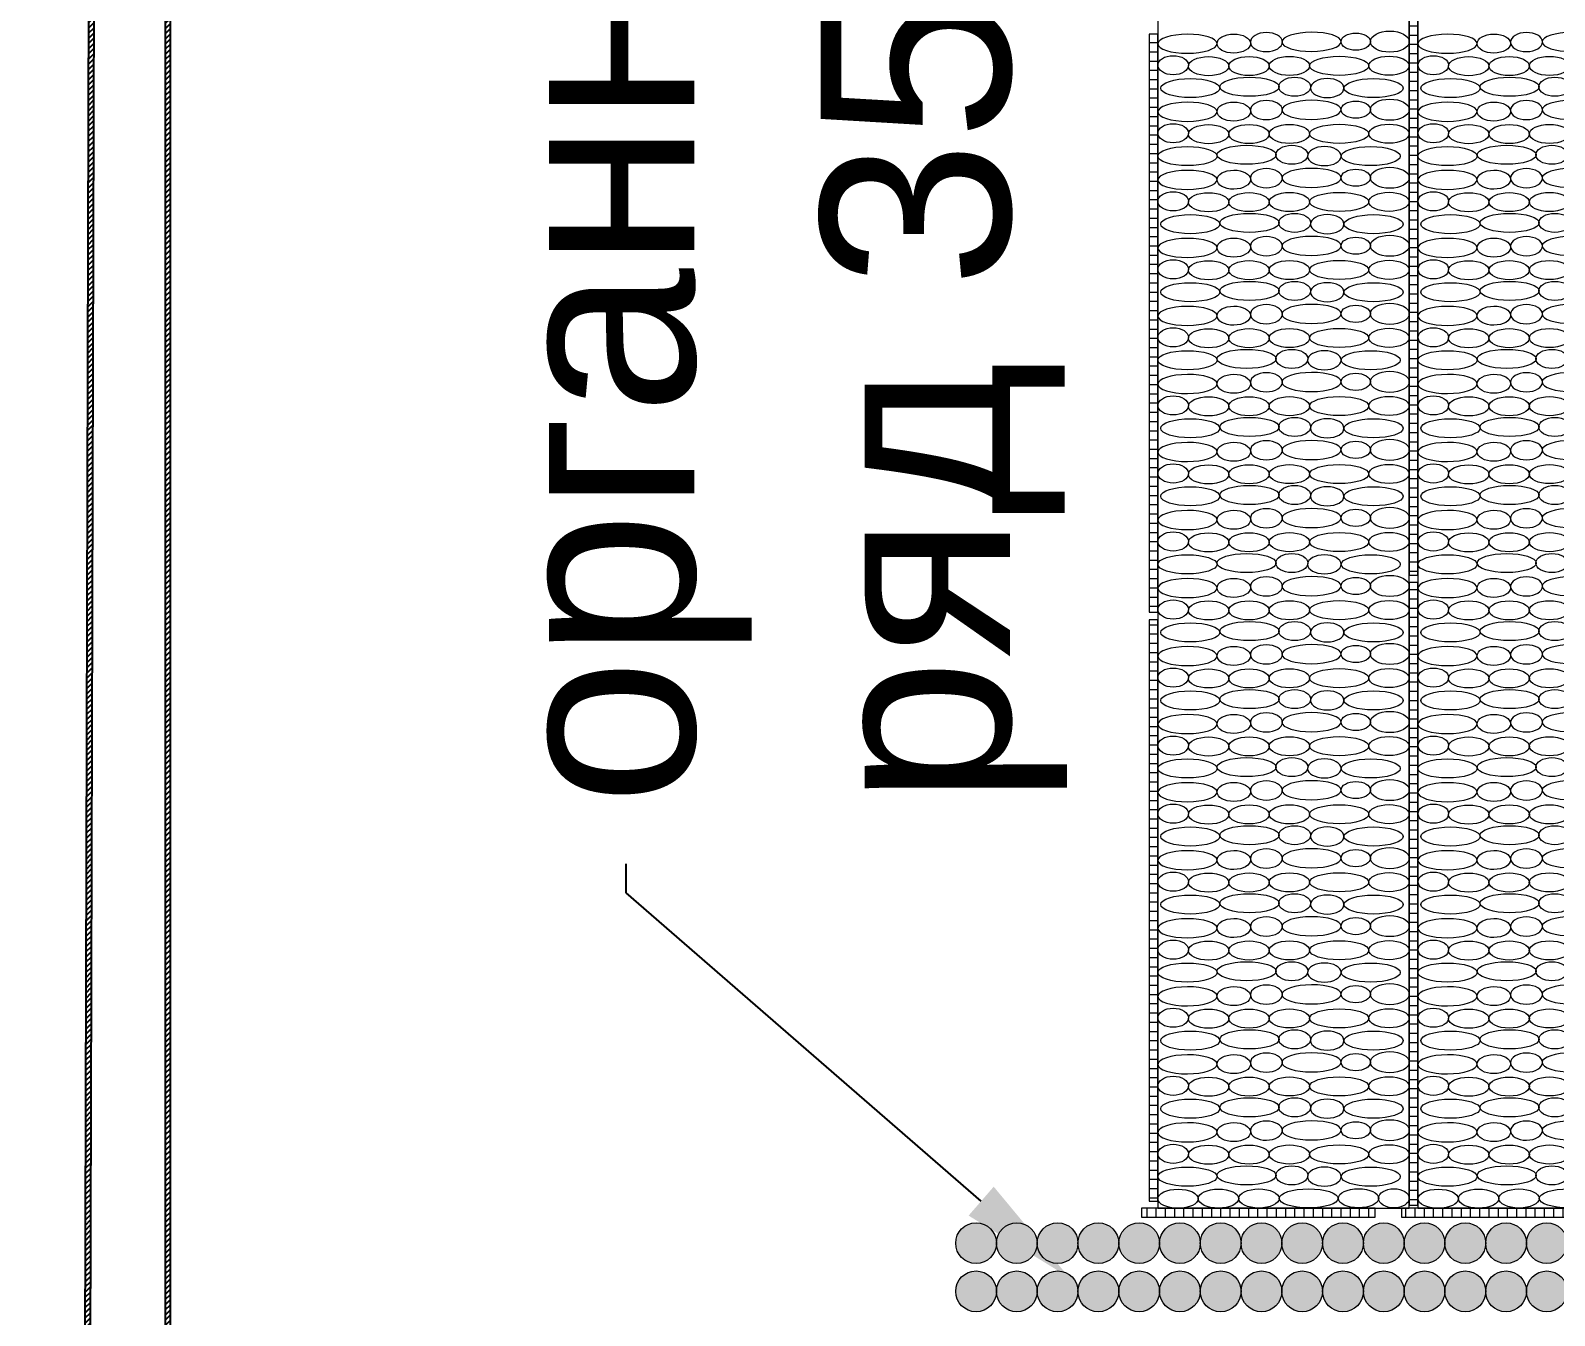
# Model space of a CAD drawing. Header units: inches. Extents: x 523 to 1492, y 69 to 539.
# Drawn here: x 606.25 to 616.72, y 267.55 to 276.38 of the extents above; entities that cross this region are included whole.
import ezdxf
from ezdxf import colors
from ezdxf.entities.mleader import LeaderData, LeaderLine
from ezdxf.math import Vec2, Vec3

# ---------------------------------------------------------------- set-up
doc = ezdxf.new("R2010")
doc.units = ezdxf.units.IN
doc.header["$MEASUREMENT"] = 0
doc.styles.get("Standard").update_dxf_attribs({"font": 'arial.ttf'})
doc.dimstyles.new('ISO-25', dxfattribs={"dimtxt": 2.5, "dimasz": 2.5, "dimexe": 1.25, "dimexo": 0, "dimtad": 1, "dimdec": 0, "dimtxsty": 'Standard', "dimcen": 2.5, "dimadec": 0, "dimazin": 0, "dimtfac": 1, "dimtdec": 0, "dimtmove": 0, "dimatfit": 3, "dimfxl": 0, "dimarcsym": 0})
pattern_1 = [(0, (0, 1.2741), (1e-16, 0.3175), [])]
pattern_2 = [(0, (-2e-05, -12), (1e-16, 0.3175), [])]
pattern_3 = [(45, (592.924987, 255.923917), (-0.0176776695, 0.0176776695), [])]

# ---------------------------------------------------------------- blocks, each defined once
blk = doc.blocks.new('бут')
at = {"color": 7, "linetype": 'ByBlock', "lineweight": 15}
blk.add_lwpolyline([(1777.275, -4788.042), (1785.907, -4788.042), (1785.907, -4740.129), (1777.275, -4742.251)], close=True, dxfattribs=at)
at = {"color": 7, "linetype": 'ByBlock', "lineweight": 15, "extrusion": (0, 0, -1)}
for centre, major_axis, ratio in [((1778.291, -4748.035), (-1.016, -0.005), 0.322367), ((1781.002, -4747.976), (-0.549, -0.003), 0.596748), ((1782.554, -4747.968), (-1.016, -0.005), 0.322367), ((1783.093, -4749.557), (-0.575, 0), 0.569135), ((1778.291, -4750.372), (-1.016, -0.005), 0.322367), ((1781.002, -4750.313), (-0.549, -0.003), 0.596748), ((1782.554, -4750.305), (-1.016, -0.005), 0.322367), ((1782.995, -4751.894), (-0.575, 0), 0.569135), ((1778.291, -4752.711), (-1.016, -0.005), 0.322367), ((1781.002, -4752.652), (-0.549, -0.003), 0.596748), ((1782.554, -4752.644), (-1.016, -0.005), 0.322367), ((1783.093, -4754.233), (-0.575, 0), 0.569135), ((1778.291, -4755.048), (-1.016, -0.005), 0.322367), ((1781.002, -4754.988), (-0.549, -0.003), 0.596748), ((1782.554, -4754.98), (-1.016, -0.005), 0.322367), ((1783.093, -4756.57), (-0.575, 0), 0.569135), ((1778.291, -4757.384), (-1.016, -0.005), 0.322367), ((1781.002, -4757.325), (-0.549, -0.003), 0.596748), ((1782.554, -4757.317), (-1.016, -0.005), 0.322367), ((1782.995, -4758.907), (-0.575, 0), 0.569135), ((1778.291, -4759.723), (-1.016, -0.005), 0.322367), ((1781.002, -4759.664), (-0.549, -0.003), 0.596748), ((1782.554, -4759.656), (-1.016, -0.005), 0.322367), ((1783.093, -4761.246), (-0.575, 0), 0.569135), ((1778.291, -4762.06), (-1.016, -0.005), 0.322367), ((1781.002, -4762.001), (-0.549, -0.003), 0.596748), ((1782.554, -4761.993), (-1.016, -0.005), 0.322367), ((1783.093, -4763.582), (-0.575, 0), 0.569135), ((1778.291, -4764.397), (-1.016, -0.005), 0.322367), ((1781.002, -4764.337), (-0.549, -0.003), 0.596748), ((1782.554, -4764.329), (-1.016, -0.005), 0.322367), ((1782.995, -4765.919), (-0.575, 0), 0.569135), ((1778.291, -4766.736), (-1.016, -0.005), 0.322367), ((1781.002, -4766.677), (-0.549, -0.003), 0.596748), ((1782.554, -4766.669), (-1.016, -0.005), 0.322367), ((1783.093, -4768.258), (-0.575, 0), 0.569135), ((1778.291, -4769.072), (-1.016, -0.005), 0.322367), ((1781.002, -4769.013), (-0.549, -0.003), 0.596748), ((1782.554, -4769.005), (-1.016, -0.005), 0.322367), ((1783.093, -4770.595), (-0.575, 0), 0.569135), ((1778.291, -4771.409), (-1.016, -0.005), 0.322367), ((1781.002, -4771.35), (-0.549, -0.003), 0.596748), ((1782.554, -4771.342), (-1.016, -0.005), 0.322367), ((1782.995, -4772.931), (-0.575, 0), 0.569135), ((1778.291, -4773.748), (-1.016, -0.005), 0.322367), ((1781.002, -4773.689), (-0.549, -0.003), 0.596748), ((1782.554, -4773.681), (-1.016, -0.005), 0.322367), ((1783.093, -4775.27), (-0.575, 0), 0.569135), ((1782.554, -4776.018), (-1.016, -0.005), 0.322367), ((1778.291, -4776.085), (-1.016, -0.005), 0.322367), ((1781.002, -4776.026), (-0.549, -0.003), 0.596748), ((1783.093, -4777.607), (-0.575, 0), 0.569135), ((1778.291, -4778.422), (-1.016, -0.005), 0.322367), ((1781.002, -4778.362), (-0.549, -0.003), 0.596748), ((1782.554, -4778.354), (-1.016, -0.005), 0.322367), ((1782.995, -4779.944), (-0.575, 0), 0.569135), ((1781.002, -4780.701), (-0.549, -0.003), 0.596748), ((1782.554, -4780.693), (-1.016, -0.005), 0.322367), ((1778.291, -4780.761), (-1.016, -0.005), 0.322367), ((1783.093, -4782.283), (-0.575, 0), 0.569135), ((1778.291, -4783.097), (-1.016, -0.005), 0.322367), ((1781.002, -4783.038), (-0.549, -0.003), 0.596748), ((1782.554, -4783.03), (-1.016, -0.005), 0.322367), ((1783.093, -4784.62), (-0.575, 0), 0.569135), ((1778.291, -4785.434), (-1.016, -0.005), 0.322367), ((1781.002, -4785.375), (-0.549, -0.003), 0.596748), ((1782.554, -4785.367), (-1.016, -0.005), 0.322367), ((1782.995, -4786.956), (-0.575, 0), 0.569135)]:
    blk.add_ellipse(centre, major_axis=major_axis, ratio=ratio, dxfattribs=at)
at = {"color": 7, "linetype": 'ByBlock', "lineweight": 15}
for centre, major_axis, ratio in [((1779.883, -4748.027), (0.575, 0.003), 0.569135), ((1784.072, -4747.962), (-0.502, 0), 0.586261), ((1785.241, -4747.962), (-0.667, 0), 0.543772), ((1777.803, -4748.772), (-0.525, 0), 0.625314), ((1780.406, -4748.799), (0.694, 0), 0.47197), ((1781.794, -4748.795), (0.694, 0), 0.47197), ((1783.504, -4748.792), (1.016, 0), 0.322367), ((1785.214, -4748.789), (0.694, 0), 0.47197), ((1779.018, -4748.803), (0.694, 0), 0.47197), ((1778.39, -4749.557), (1.016, 0), 0.322367), ((1780.422, -4749.512), (1.016, 0), 0.322367), ((1781.974, -4749.512), (0.549, 0), 0.596748), ((1784.685, -4749.557), (1.016, 0), 0.322367), ((1779.883, -4750.364), (0.575, 0.003), 0.569135), ((1784.072, -4750.299), (-0.502, 0), 0.586261), ((1785.241, -4750.299), (-0.667, 0), 0.543772), ((1777.803, -4751.108), (-0.525, 0), 0.625314), ((1779.018, -4751.14), (0.694, 0), 0.47197), ((1780.406, -4751.136), (0.694, 0), 0.47197), ((1781.794, -4751.132), (0.694, 0), 0.47197), ((1783.504, -4751.129), (1.016, 0), 0.322367), ((1785.214, -4751.125), (0.694, 0), 0.47197), ((1778.292, -4751.894), (1.016, 0), 0.322367), ((1780.324, -4751.849), (1.016, 0), 0.322367), ((1781.875, -4751.849), (0.549, 0), 0.596748), ((1784.586, -4751.894), (1.016, 0), 0.322367), ((1779.883, -4752.703), (0.575, 0.003), 0.569135), ((1784.072, -4752.638), (-0.502, 0), 0.586261), ((1785.241, -4752.638), (-0.667, 0), 0.543772), ((1777.803, -4753.448), (-0.525, 0), 0.625314), ((1779.018, -4753.479), (0.694, 0), 0.47197), ((1780.406, -4753.475), (0.694, 0), 0.47197), ((1781.794, -4753.471), (0.694, 0), 0.47197), ((1783.504, -4753.468), (1.016, 0), 0.322367), ((1785.214, -4753.464), (0.694, 0), 0.47197), ((1778.39, -4754.233), (1.016, 0), 0.322367), ((1780.422, -4754.188), (1.016, 0), 0.322367), ((1781.974, -4754.188), (0.549, 0), 0.596748), ((1784.685, -4754.233), (1.016, 0), 0.322367), ((1779.883, -4755.039), (0.575, 0.003), 0.569135), ((1784.072, -4754.974), (-0.502, 0), 0.586261), ((1785.241, -4754.974), (-0.667, 0), 0.543772), ((1777.803, -4755.784), (-0.525, 0), 0.625314), ((1779.018, -4755.815), (0.694, 0), 0.47197), ((1780.406, -4755.812), (0.694, 0), 0.47197), ((1781.794, -4755.808), (0.694, 0), 0.47197), ((1783.504, -4755.805), (1.016, 0), 0.322367), ((1785.214, -4755.801), (0.694, 0), 0.47197), ((1778.39, -4756.57), (1.016, 0), 0.322367), ((1780.422, -4756.525), (1.016, 0), 0.322367), ((1781.974, -4756.525), (0.549, 0), 0.596748), ((1784.685, -4756.57), (1.016, 0), 0.322367), ((1779.883, -4757.376), (0.575, 0.003), 0.569135), ((1784.072, -4757.311), (-0.502, 0), 0.586261), ((1785.241, -4757.311), (-0.667, 0), 0.543772), ((1777.803, -4758.121), (-0.525, 0), 0.625314), ((1779.018, -4758.152), (0.694, 0), 0.47197), ((1780.406, -4758.148), (0.694, 0), 0.47197), ((1781.794, -4758.144), (0.694, 0), 0.47197), ((1783.504, -4758.141), (1.016, 0), 0.322367), ((1785.214, -4758.138), (0.694, 0), 0.47197), ((1778.292, -4758.907), (1.016, 0), 0.322367), ((1780.324, -4758.861), (1.016, 0), 0.322367), ((1781.875, -4758.861), (0.549, 0), 0.596748), ((1784.586, -4758.907), (1.016, 0), 0.322367), ((1779.883, -4759.715), (0.575, 0.003), 0.569135), ((1784.072, -4759.65), (-0.502, 0), 0.586261), ((1785.241, -4759.65), (-0.667, 0), 0.543772), ((1777.803, -4760.46), (-0.525, 0), 0.625314), ((1779.018, -4760.491), (0.694, 0), 0.47197), ((1780.406, -4760.487), (0.694, 0), 0.47197), ((1781.794, -4760.484), (0.694, 0), 0.47197), ((1783.504, -4760.48), (1.016, 0), 0.322367), ((1785.214, -4760.477), (0.694, 0), 0.47197), ((1778.39, -4761.246), (1.016, 0), 0.322367), ((1780.422, -4761.2), (1.016, 0), 0.322367), ((1781.974, -4761.2), (0.549, 0), 0.596748), ((1784.685, -4761.246), (1.016, 0), 0.322367), ((1779.883, -4762.052), (0.575, 0.003), 0.569135), ((1784.072, -4761.987), (-0.502, 0), 0.586261), ((1785.241, -4761.987), (-0.667, 0), 0.543772), ((1777.803, -4762.797), (-0.525, 0), 0.625314), ((1779.018, -4762.828), (0.694, 0), 0.47197), ((1780.406, -4762.824), (0.694, 0), 0.47197), ((1781.794, -4762.82), (0.694, 0), 0.47197), ((1783.504, -4762.817), (1.016, 0), 0.322367), ((1785.214, -4762.813), (0.694, 0), 0.47197), ((1778.39, -4763.582), (1.016, 0), 0.322367), ((1780.422, -4763.537), (1.016, 0), 0.322367), ((1781.974, -4763.537), (0.549, 0), 0.596748), ((1784.685, -4763.582), (1.016, 0), 0.322367), ((1779.883, -4764.388), (0.575, 0.003), 0.569135), ((1784.072, -4764.323), (-0.502, 0), 0.586261), ((1785.241, -4764.323), (-0.667, 0), 0.543772), ((1777.803, -4765.133), (-0.525, 0), 0.625314), ((1779.018, -4765.164), (0.694, 0), 0.47197), ((1780.406, -4765.161), (0.694, 0), 0.47197), ((1781.794, -4765.157), (0.694, 0), 0.47197), ((1783.504, -4765.154), (1.016, 0), 0.322367), ((1785.214, -4765.15), (0.694, 0), 0.47197), ((1778.292, -4765.919), (1.016, 0), 0.322367), ((1780.324, -4765.874), (1.016, 0), 0.322367), ((1781.875, -4765.874), (0.549, 0), 0.596748), ((1784.586, -4765.919), (1.016, 0), 0.322367), ((1779.883, -4766.728), (0.575, 0.003), 0.569135), ((1784.072, -4766.662), (-0.502, 0), 0.586261), ((1785.241, -4766.662), (-0.667, 0), 0.543772), ((1777.803, -4767.472), (-0.525, 0), 0.625314), ((1779.018, -4767.503), (0.694, 0), 0.47197), ((1780.406, -4767.5), (0.694, 0), 0.47197), ((1781.794, -4767.496), (0.694, 0), 0.47197), ((1783.504, -4767.493), (1.016, 0), 0.322367), ((1785.214, -4767.489), (0.694, 0), 0.47197), ((1778.39, -4768.258), (1.016, 0), 0.322367), ((1780.422, -4768.213), (1.016, 0), 0.322367), ((1781.974, -4768.213), (0.549, 0), 0.596748), ((1784.685, -4768.258), (1.016, 0), 0.322367), ((1779.883, -4769.064), (0.575, 0.003), 0.569135), ((1784.072, -4768.999), (-0.502, 0), 0.586261), ((1785.241, -4768.999), (-0.667, 0), 0.543772), ((1777.803, -4769.809), (-0.525, 0), 0.625314), ((1779.018, -4769.84), (0.694, 0), 0.47197), ((1780.406, -4769.836), (0.694, 0), 0.47197), ((1781.794, -4769.833), (0.694, 0), 0.47197), ((1783.504, -4769.829), (1.016, 0), 0.322367), ((1785.214, -4769.826), (0.694, 0), 0.47197), ((1778.39, -4770.595), (1.016, 0), 0.322367), ((1780.422, -4770.55), (1.016, 0), 0.322367), ((1781.974, -4770.55), (0.549, 0), 0.596748), ((1784.685, -4770.595), (1.016, 0), 0.322367), ((1785.241, -4771.336), (-0.667, 0), 0.543772), ((1779.883, -4771.401), (0.575, 0.003), 0.569135), ((1784.072, -4771.336), (-0.502, 0), 0.586261), ((1777.803, -4772.146), (-0.525, 0), 0.625314), ((1779.018, -4772.177), (0.694, 0), 0.47197), ((1780.406, -4772.173), (0.694, 0), 0.47197), ((1781.794, -4772.169), (0.694, 0), 0.47197), ((1783.504, -4772.166), (1.016, 0), 0.322367), ((1785.214, -4772.163), (0.694, 0), 0.47197), ((1778.292, -4772.931), (1.016, 0), 0.322367), ((1780.324, -4772.886), (1.016, 0), 0.322367), ((1781.875, -4772.886), (0.549, 0), 0.596748), ((1784.586, -4772.931), (1.016, 0), 0.322367), ((1779.883, -4773.74), (0.575, 0.003), 0.569135), ((1784.072, -4773.675), (-0.502, 0), 0.586261), ((1785.241, -4773.675), (-0.667, 0), 0.543772), ((1777.803, -4774.485), (-0.525, 0), 0.625314), ((1779.018, -4774.516), (0.694, 0), 0.47197), ((1780.406, -4774.512), (0.694, 0), 0.47197), ((1781.794, -4774.508), (0.694, 0), 0.47197), ((1783.504, -4774.505), (1.016, 0), 0.322367), ((1785.214, -4774.502), (0.694, 0), 0.47197), ((1778.39, -4775.27), (1.016, 0), 0.322367), ((1780.422, -4775.225), (1.016, 0), 0.322367), ((1781.974, -4775.225), (0.549, 0), 0.596748), ((1784.685, -4775.27), (1.016, 0), 0.322367), ((1785.241, -4776.012), (-0.667, 0), 0.543772), ((1779.883, -4776.077), (0.575, 0.003), 0.569135), ((1784.072, -4776.012), (-0.502, 0), 0.586261), ((1777.803, -4776.822), (-0.525, 0), 0.625314), ((1779.018, -4776.853), (0.694, 0), 0.47197), ((1780.406, -4776.849), (0.694, 0), 0.47197), ((1781.794, -4776.845), (0.694, 0), 0.47197), ((1783.504, -4776.842), (1.016, 0), 0.322367), ((1785.214, -4776.838), (0.694, 0), 0.47197), ((1780.422, -4777.562), (1.016, 0), 0.322367), ((1781.974, -4777.562), (0.549, 0), 0.596748), ((1778.39, -4777.607), (1.016, 0), 0.322367), ((1784.685, -4777.607), (1.016, 0), 0.322367), ((1779.883, -4778.413), (0.575, 0.003), 0.569135), ((1784.072, -4778.348), (-0.502, 0), 0.586261), ((1785.241, -4778.348), (-0.667, 0), 0.543772), ((1777.803, -4779.158), (-0.525, 0), 0.625314), ((1779.018, -4779.189), (0.694, 0), 0.47197), ((1780.406, -4779.185), (0.694, 0), 0.47197), ((1781.794, -4779.182), (0.694, 0), 0.47197), ((1783.504, -4779.179), (1.016, 0), 0.322367), ((1785.214, -4779.175), (0.694, 0), 0.47197), ((1778.292, -4779.944), (1.016, 0), 0.322367), ((1780.324, -4779.899), (1.016, 0), 0.322367), ((1781.875, -4779.899), (0.549, 0), 0.596748), ((1784.586, -4779.944), (1.016, 0), 0.322367), ((1784.072, -4780.687), (-0.502, 0), 0.586261), ((1785.241, -4780.687), (-0.667, 0), 0.543772), ((1779.883, -4780.752), (0.575, 0.003), 0.569135), ((1777.803, -4781.497), (-0.525, 0), 0.625314), ((1779.018, -4781.528), (0.694, 0), 0.47197), ((1780.406, -4781.525), (0.694, 0), 0.47197), ((1781.794, -4781.521), (0.694, 0), 0.47197), ((1783.504, -4781.518), (1.016, 0), 0.322367), ((1785.214, -4781.514), (0.694, 0), 0.47197), ((1778.39, -4782.283), (1.016, 0), 0.322367), ((1780.422, -4782.238), (1.016, 0), 0.322367), ((1781.974, -4782.238), (0.549, 0), 0.596748), ((1784.685, -4782.283), (1.016, 0), 0.322367), ((1779.883, -4783.089), (0.575, 0.003), 0.569135), ((1784.072, -4783.024), (-0.502, 0), 0.586261), ((1785.241, -4783.024), (-0.667, 0), 0.543772), ((1777.803, -4783.834), (-0.525, 0), 0.625314), ((1779.018, -4783.865), (0.694, 0), 0.47197), ((1780.406, -4783.861), (0.694, 0), 0.47197), ((1781.794, -4783.857), (0.694, 0), 0.47197), ((1783.504, -4783.854), (1.016, 0), 0.322367), ((1785.214, -4783.851), (0.694, 0), 0.47197), ((1778.39, -4784.62), (1.016, 0), 0.322367), ((1780.422, -4784.574), (1.016, 0), 0.322367), ((1781.974, -4784.574), (0.549, 0), 0.596748), ((1784.685, -4784.62), (1.016, 0), 0.322367), ((1779.883, -4785.426), (0.575, 0.003), 0.569135), ((1784.072, -4785.361), (-0.502, 0), 0.586261), ((1785.241, -4785.361), (-0.667, 0), 0.543772), ((1777.803, -4786.171), (-0.525, 0), 0.625314), ((1779.018, -4786.202), (0.694, 0), 0.47197), ((1780.406, -4786.198), (0.694, 0), 0.47197), ((1781.794, -4786.194), (0.694, 0), 0.47197), ((1783.504, -4786.191), (1.016, 0), 0.322367), ((1785.214, -4786.187), (0.694, 0), 0.47197), ((1778.292, -4786.956), (1.016, 0), 0.322367), ((1780.324, -4786.911), (1.016, 0), 0.322367), ((1781.875, -4786.911), (0.549, 0), 0.596748), ((1784.586, -4786.956), (1.016, 0), 0.322367), ((1777.969, -4787.714), (0.694, 0), 0.47197), ((1779.357, -4787.71), (0.694, 0), 0.47197), ((1780.745, -4787.706), (0.694, 0), 0.47197), ((1782.455, -4787.703), (1.016, 0), 0.322367), ((1784.165, -4787.7), (0.694, 0), 0.47197), ((1785.383, -4787.7), (-0.525, 0), 0.625314)]:
    blk.add_ellipse(centre, major_axis=major_axis, ratio=ratio, dxfattribs=at)
blk = doc.blocks.new('Бут.дорожка 8м')
at = {"linetype": 'ByBlock', "lineweight": 15}
h = blk.add_hatch(dxfattribs=at)
h.set_pattern_fill('ANSI31', color=22, scale=0.1, angle=315, style=0)
h.set_pattern_definition(pattern_1)
h.paths.add_polyline_path([(1955.263, -4734.431), (1954.963, -4734.431), (1954.963, -4754.287), (1955.263, -4754.287)])
h = blk.add_hatch(dxfattribs=at)
h.set_pattern_fill('ANSI31', color=22, scale=0.1, angle=315, style=0)
h.set_pattern_definition(pattern_1)
h.paths.add_polyline_path([(1955.263, -4754.547), (1954.963, -4754.547), (1954.963, -4775.939), (1955.263, -4775.941)])
h = blk.add_hatch(dxfattribs=at)
h.set_pattern_fill('ANSI31', color=22, scale=0.1, angle=45, style=0)
h.set_pattern_definition([(90, (0, 0), (-0.3175, 6e-17), [])])
h.paths.add_polyline_path([(1962.728, -4776.342), (1962.728, -4776.042), (1954.701, -4776.042), (1954.701, -4776.342)])
at = {"color": 7, "linetype": 'ByBlock', "lineweight": 15}
blk.add_lwpolyline([(1955.263, -4776.042), (1963.895, -4776.042), (1963.895, -4691.934), (1955.263, -4691.934)], close=True, dxfattribs=at)
at = {"color": 22, "linetype": 'ByBlock', "lineweight": 15}
for points in [[(1955.263, -4734.431), (1954.963, -4734.431), (1954.963, -4754.287), (1955.263, -4754.287)], [(1955.263, -4754.547), (1954.963, -4754.547), (1954.963, -4775.939), (1955.263, -4775.941)], [(1962.728, -4776.342), (1962.728, -4776.042), (1954.701, -4776.042), (1954.701, -4776.342)]]:
    blk.add_lwpolyline(points, close=True, dxfattribs=at)
at = {"color": 253, "linetype": 'ByBlock', "lineweight": 15, "extrusion": (0, 0, -1)}
for centre, major_axis, ratio in [((1956.279, -4736.035), (-1.016, -0.005), 0.322367), ((1958.989, -4735.976), (-0.549, -0.003), 0.596748), ((1960.541, -4735.968), (-1.016, -0.005), 0.322367), ((1958.989, -4738.313), (-0.549, -0.003), 0.596748), ((1960.541, -4738.305), (-1.016, -0.005), 0.322367), ((1956.279, -4738.372), (-1.016, -0.005), 0.322367), ((1956.279, -4740.711), (-1.016, -0.005), 0.322367), ((1958.989, -4740.652), (-0.549, -0.003), 0.596748), ((1960.541, -4740.644), (-1.016, -0.005), 0.322367), ((1958.989, -4742.988), (-0.549, -0.003), 0.596748), ((1960.541, -4742.98), (-1.016, -0.005), 0.322367), ((1956.279, -4743.048), (-1.016, -0.005), 0.322367), ((1956.279, -4745.384), (-1.016, -0.005), 0.322367), ((1958.989, -4745.325), (-0.549, -0.003), 0.596748), ((1960.541, -4745.317), (-1.016, -0.005), 0.322367), ((1956.279, -4747.723), (-1.016, -0.005), 0.322367), ((1958.989, -4747.664), (-0.549, -0.003), 0.596748), ((1960.541, -4747.656), (-1.016, -0.005), 0.322367), ((1956.279, -4750.06), (-1.016, -0.005), 0.322367), ((1958.989, -4750.001), (-0.549, -0.003), 0.596748), ((1960.541, -4749.993), (-1.016, -0.005), 0.322367), ((1956.279, -4752.397), (-1.016, -0.005), 0.322367), ((1958.989, -4752.337), (-0.549, -0.003), 0.596748), ((1960.541, -4752.329), (-1.016, -0.005), 0.322367), ((1956.279, -4754.736), (-1.016, -0.005), 0.322367), ((1958.989, -4754.677), (-0.549, -0.003), 0.596748), ((1960.541, -4754.669), (-1.016, -0.005), 0.322367), ((1956.279, -4757.072), (-1.016, -0.005), 0.322367), ((1958.989, -4757.013), (-0.549, -0.003), 0.596748), ((1960.541, -4757.005), (-1.016, -0.005), 0.322367), ((1956.279, -4759.409), (-1.016, -0.005), 0.322367), ((1958.989, -4759.35), (-0.549, -0.003), 0.596748), ((1960.541, -4759.342), (-1.016, -0.005), 0.322367), ((1956.279, -4761.748), (-1.016, -0.005), 0.322367), ((1958.989, -4761.689), (-0.549, -0.003), 0.596748), ((1960.541, -4761.681), (-1.016, -0.005), 0.322367), ((1956.279, -4764.085), (-1.016, -0.005), 0.322367), ((1958.989, -4764.026), (-0.549, -0.003), 0.596748), ((1960.541, -4764.018), (-1.016, -0.005), 0.322367), ((1956.279, -4766.422), (-1.016, -0.005), 0.322367), ((1958.989, -4766.362), (-0.549, -0.003), 0.596748), ((1960.541, -4766.354), (-1.016, -0.005), 0.322367), ((1956.279, -4768.761), (-1.016, -0.005), 0.322367), ((1958.989, -4768.701), (-0.549, -0.003), 0.596748), ((1960.541, -4768.693), (-1.016, -0.005), 0.322367), ((1956.279, -4771.097), (-1.016, -0.005), 0.322367), ((1958.989, -4771.038), (-0.549, -0.003), 0.596748), ((1960.541, -4771.03), (-1.016, -0.005), 0.322367), ((1958.989, -4773.375), (-0.549, -0.003), 0.596748), ((1960.541, -4773.367), (-1.016, -0.005), 0.322367), ((1956.279, -4773.434), (-1.016, -0.005), 0.322367)]:
    blk.add_ellipse(centre, major_axis=major_axis, ratio=ratio, dxfattribs=at)
at = {"color": 253, "linetype": 'ByBlock', "lineweight": 15}
for centre, major_axis, ratio in [((1957.87, -4736.027), (0.575, 0.003), 0.569135), ((1955.791, -4736.772), (-0.525, 0), 0.625314), ((1957.006, -4736.803), (0.694, 0), 0.47197), ((1958.394, -4736.799), (0.694, 0), 0.47197), ((1959.781, -4736.795), (0.694, 0), 0.47197), ((1956.378, -4737.557), (1.016, 0), 0.322367), ((1958.41, -4737.512), (1.016, 0), 0.322367), ((1959.962, -4737.512), (0.549, 0), 0.596748), ((1957.87, -4738.364), (0.575, 0.003), 0.569135), ((1955.791, -4739.108), (-0.525, 0), 0.625314), ((1957.006, -4739.14), (0.694, 0), 0.47197), ((1958.394, -4739.136), (0.694, 0), 0.47197), ((1959.781, -4739.132), (0.694, 0), 0.47197), ((1956.279, -4739.894), (1.016, 0), 0.322367), ((1958.311, -4739.849), (1.016, 0), 0.322367), ((1959.863, -4739.849), (0.549, 0), 0.596748), ((1957.87, -4740.703), (0.575, 0.003), 0.569135), ((1955.791, -4741.448), (-0.525, 0), 0.625314), ((1959.781, -4741.471), (0.694, 0), 0.47197), ((1957.006, -4741.479), (0.694, 0), 0.47197), ((1958.394, -4741.475), (0.694, 0), 0.47197), ((1956.378, -4742.233), (1.016, 0), 0.322367), ((1958.41, -4742.188), (1.016, 0), 0.322367), ((1959.962, -4742.188), (0.549, 0), 0.596748), ((1957.87, -4743.039), (0.575, 0.003), 0.569135), ((1955.791, -4743.784), (-0.525, 0), 0.625314), ((1957.006, -4743.815), (0.694, 0), 0.47197), ((1958.394, -4743.812), (0.694, 0), 0.47197), ((1959.781, -4743.808), (0.694, 0), 0.47197), ((1956.378, -4744.57), (1.016, 0), 0.322367), ((1958.41, -4744.525), (1.016, 0), 0.322367), ((1959.962, -4744.525), (0.549, 0), 0.596748), ((1957.87, -4745.376), (0.575, 0.003), 0.569135), ((1955.791, -4746.121), (-0.525, 0), 0.625314), ((1957.006, -4746.152), (0.694, 0), 0.47197), ((1958.394, -4746.148), (0.694, 0), 0.47197), ((1959.781, -4746.144), (0.694, 0), 0.47197), ((1956.279, -4746.907), (1.016, 0), 0.322367), ((1958.311, -4746.861), (1.016, 0), 0.322367), ((1959.863, -4746.861), (0.549, 0), 0.596748), ((1957.87, -4747.715), (0.575, 0.003), 0.569135), ((1955.791, -4748.46), (-0.525, 0), 0.625314), ((1957.006, -4748.491), (0.694, 0), 0.47197), ((1958.394, -4748.487), (0.694, 0), 0.47197), ((1959.781, -4748.484), (0.694, 0), 0.47197), ((1956.378, -4749.246), (1.016, 0), 0.322367), ((1958.41, -4749.2), (1.016, 0), 0.322367), ((1959.962, -4749.2), (0.549, 0), 0.596748), ((1957.87, -4750.052), (0.575, 0.003), 0.569135), ((1955.791, -4750.797), (-0.525, 0), 0.625314), ((1957.006, -4750.828), (0.694, 0), 0.47197), ((1958.394, -4750.824), (0.694, 0), 0.47197), ((1959.781, -4750.82), (0.694, 0), 0.47197), ((1956.378, -4751.582), (1.016, 0), 0.322367), ((1958.41, -4751.537), (1.016, 0), 0.322367), ((1959.962, -4751.537), (0.549, 0), 0.596748), ((1957.87, -4752.388), (0.575, 0.003), 0.569135), ((1955.791, -4753.133), (-0.525, 0), 0.625314), ((1957.006, -4753.164), (0.694, 0), 0.47197), ((1958.394, -4753.161), (0.694, 0), 0.47197), ((1959.781, -4753.157), (0.694, 0), 0.47197), ((1956.279, -4753.919), (1.016, 0), 0.322367), ((1958.311, -4753.874), (1.016, 0), 0.322367), ((1959.863, -4753.874), (0.549, 0), 0.596748), ((1957.87, -4754.728), (0.575, 0.003), 0.569135), ((1955.791, -4755.472), (-0.525, 0), 0.625314), ((1957.006, -4755.503), (0.694, 0), 0.47197), ((1958.394, -4755.5), (0.694, 0), 0.47197), ((1959.781, -4755.496), (0.694, 0), 0.47197), ((1956.378, -4756.258), (1.016, 0), 0.322367), ((1958.41, -4756.213), (1.016, 0), 0.322367), ((1959.962, -4756.213), (0.549, 0), 0.596748), ((1957.87, -4757.064), (0.575, 0.003), 0.569135), ((1955.791, -4757.809), (-0.525, 0), 0.625314), ((1957.006, -4757.84), (0.694, 0), 0.47197), ((1958.394, -4757.836), (0.694, 0), 0.47197), ((1959.781, -4757.833), (0.694, 0), 0.47197), ((1956.378, -4758.595), (1.016, 0), 0.322367), ((1958.41, -4758.55), (1.016, 0), 0.322367), ((1959.962, -4758.55), (0.549, 0), 0.596748), ((1957.87, -4759.401), (0.575, 0.003), 0.569135), ((1955.791, -4760.146), (-0.525, 0), 0.625314), ((1957.006, -4760.177), (0.694, 0), 0.47197), ((1958.394, -4760.173), (0.694, 0), 0.47197), ((1959.781, -4760.169), (0.694, 0), 0.47197), ((1956.279, -4760.931), (1.016, 0), 0.322367), ((1958.311, -4760.886), (1.016, 0), 0.322367), ((1959.863, -4760.886), (0.549, 0), 0.596748), ((1957.87, -4761.74), (0.575, 0.003), 0.569135), ((1955.791, -4762.485), (-0.525, 0), 0.625314), ((1957.006, -4762.516), (0.694, 0), 0.47197), ((1958.394, -4762.512), (0.694, 0), 0.47197), ((1959.781, -4762.508), (0.694, 0), 0.47197), ((1956.378, -4763.27), (1.016, 0), 0.322367), ((1958.41, -4763.225), (1.016, 0), 0.322367), ((1959.962, -4763.225), (0.549, 0), 0.596748), ((1957.87, -4764.077), (0.575, 0.003), 0.569135), ((1955.791, -4764.822), (-0.525, 0), 0.625314), ((1957.006, -4764.853), (0.694, 0), 0.47197), ((1958.394, -4764.849), (0.694, 0), 0.47197), ((1959.781, -4764.845), (0.694, 0), 0.47197), ((1956.378, -4765.607), (1.016, 0), 0.322367), ((1958.41, -4765.562), (1.016, 0), 0.322367), ((1959.962, -4765.562), (0.549, 0), 0.596748), ((1957.87, -4766.413), (0.575, 0.003), 0.569135), ((1955.791, -4767.158), (-0.525, 0), 0.625314), ((1957.006, -4767.189), (0.694, 0), 0.47197), ((1958.394, -4767.185), (0.694, 0), 0.47197), ((1959.781, -4767.182), (0.694, 0), 0.47197), ((1956.279, -4767.944), (1.016, 0), 0.322367), ((1958.311, -4767.899), (1.016, 0), 0.322367), ((1959.863, -4767.899), (0.549, 0), 0.596748), ((1957.87, -4768.752), (0.575, 0.003), 0.569135), ((1955.791, -4769.497), (-0.525, 0), 0.625314), ((1957.006, -4769.528), (0.694, 0), 0.47197), ((1958.394, -4769.525), (0.694, 0), 0.47197), ((1959.781, -4769.521), (0.694, 0), 0.47197), ((1958.41, -4770.238), (1.016, 0), 0.322367), ((1959.962, -4770.238), (0.549, 0), 0.596748), ((1956.378, -4770.283), (1.016, 0), 0.322367), ((1957.87, -4771.089), (0.575, 0.003), 0.569135), ((1955.791, -4771.834), (-0.525, 0), 0.625314), ((1957.006, -4771.865), (0.694, 0), 0.47197), ((1958.394, -4771.861), (0.694, 0), 0.47197), ((1959.781, -4771.857), (0.694, 0), 0.47197), ((1956.378, -4772.62), (1.016, 0), 0.322367), ((1958.41, -4772.574), (1.016, 0), 0.322367), ((1959.962, -4772.574), (0.549, 0), 0.596748), ((1957.87, -4773.426), (0.575, 0.003), 0.569135), ((1955.791, -4774.171), (-0.525, 0), 0.625314), ((1957.006, -4774.202), (0.694, 0), 0.47197), ((1958.394, -4774.198), (0.694, 0), 0.47197), ((1959.781, -4774.194), (0.694, 0), 0.47197), ((1956.279, -4774.956), (1.016, 0), 0.322367), ((1958.311, -4774.911), (1.016, 0), 0.322367), ((1959.863, -4774.911), (0.549, 0), 0.596748), ((1955.957, -4775.714), (0.694, 0), 0.47197), ((1957.345, -4775.71), (0.694, 0), 0.47197), ((1958.732, -4775.706), (0.694, 0), 0.47197), ((1960.442, -4775.703), (1.016, 0), 0.322367)]:
    blk.add_ellipse(centre, major_axis=major_axis, ratio=ratio, dxfattribs=at)
blk = doc.blocks.new('Бутовая 8м + прорывной')
at = {"linetype": 'ByBlock', "lineweight": 15}
h = blk.add_hatch(dxfattribs=at)
h.set_pattern_fill('ANSI31', color=22, scale=0.1, angle=315, style=0)
h.set_pattern_definition(pattern_2)
h.paths.add_polyline_path([(1955.263, -4747.705), (1954.963, -4747.705), (1954.963, -4767.561), (1955.263, -4767.561)])
h = blk.add_hatch(dxfattribs=at)
h.set_pattern_fill('ANSI31', color=22, scale=0.1, angle=315, style=0)
h.set_pattern_definition(pattern_2)
h.paths.add_polyline_path([(1955.263, -4767.821), (1954.963, -4767.821), (1954.963, -4787.798), (1955.263, -4787.798)])
h = blk.add_hatch(dxfattribs=at)
h.set_pattern_fill('ANSI31', color=22, scale=0.1, angle=45, style=0)
h.set_pattern_definition([(90, (-2e-05, -12), (-0.3175, 6e-17), [])])
h.paths.add_polyline_path([(1962.728, -4788.342), (1962.728, -4788.042), (1954.7, -4788.042), (1954.7, -4788.342)])
at = {"color": 7, "linetype": 'ByBlock', "lineweight": 15}
blk.add_lwpolyline([(1955.263, -4788.042), (1963.895, -4788.042), (1963.895, -4740.129), (1955.263, -4742.251)], close=True, dxfattribs=at)
at = {"color": 22, "linetype": 'ByBlock', "lineweight": 15}
for points in [[(1955.263, -4747.705), (1954.963, -4747.705), (1954.963, -4767.561), (1955.263, -4767.561)], [(1955.263, -4767.821), (1954.963, -4767.821), (1954.963, -4787.798), (1955.263, -4787.798)], [(1962.728, -4788.342), (1962.728, -4788.042), (1954.7, -4788.042), (1954.7, -4788.342)]]:
    blk.add_lwpolyline(points, close=True, dxfattribs=at)
at = {"color": 7, "linetype": 'ByBlock', "lineweight": 15}
for name, p in [('Бут.дорожка 8м', (8.932, -12)), ('бут', (177.987, 0))]:
    blk.add_blockref(name, p, dxfattribs=at)
blk = doc.blocks.new('*D230')
at = {"color": 0, "linetype": 'ByBlock', "lineweight": -2}
for p, q in [((616.677, 475.487), (592.58, 475.487)), ((593.83, 266.987), (593.83, 473.987)), ((604.249, 265.487), (592.58, 265.487))]:
    blk.add_line(p, q, dxfattribs=at)
at = {"color": 0, "linetype": 'ByBlock'}
for points in [[(593.58, 473.987), (594.08, 473.987), (593.83, 475.487)], [(593.58, 266.987), (594.08, 266.987), (593.83, 265.487)]]:
    blk.add_solid(points, dxfattribs=at)
at = {"layer": 'Defpoints', "color": 0, "linetype": 'ByBlock'}
for p in [(593.83, 475.487), (616.677, 475.487), (604.249, 265.487)]:
    blk.add_point(p, dxfattribs=at)
at = {"color": 0, "linetype": 'ByBlock', "lineweight": 15, "insert": (592.866, 370.487), "char_height": 1.3, "attachment_point": 5, "rotation": 90}
blk.add_mtext('105м', dxfattribs=at)
blk = doc.blocks.new('S - 140')
at = {"linetype": 'ByBlock', "lineweight": 15}
h = blk.add_hatch(color=7, dxfattribs=at)
edge = h.paths.add_edge_path()
edge.add_arc((1417, -1396.7), 70, 0, 360)
at = {"color": 7, "linetype": 'ByBlock', "lineweight": 15}
blk.add_circle((1417, -1396.7), 70, dxfattribs=at)

msp = doc.modelspace()

# ---------------------------------------------------------------- hatches: boundary and pattern name
h = msp.add_hatch()
h.set_pattern_fill('ANSI31', color=22, scale=0.2, style=0)
h.set_pattern_definition(pattern_3)
h.paths.add_polyline_path([(606.46, 260.474), (606.618, 264.874), (607.176, 474.434), (607.215, 474.434), (606.654, 264.869), (606.496, 260.474)])
h = msp.add_hatch()
h.set_pattern_fill('ANSI31', color=22, scale=0.2, style=0)
h.set_pattern_definition(pattern_3)
h.paths.add_polyline_path([(607.211, 302.616), (607.175, 302.616), (607.175, 260.794), (607.211, 260.794)])

# ---------------------------------------------------------------- linework, layer by layer
at = {"color": 22}
for points in [[(606.46, 260.474), (606.618, 264.874), (607.176, 474.434), (607.215, 474.434), (606.654, 264.869), (606.496, 260.474), (606.46, 260.474)], [(607.211, 302.616), (607.175, 302.616), (607.175, 260.794), (607.211, 260.794), (607.211, 302.616)]]:
    msp.add_lwpolyline(points, dxfattribs=at)

# ---------------------------------------------------------------- block references
at = {"color": 7, "linetype": 'ByBlock', "lineweight": 15}
for name, p, xscale, yscale, zscale in [('Бутовая 8м + прорывной', (222.94, 1225.9), 0.2000000000000455, 0.2000000000000455, 0.2000000000000455), ('S - 140', (609.91, 270.845), 0.001999999999952706, 0.001999999999952706, 0.001999999999952706), ('S - 140', (610.19, 270.845), 0.001999999999952706, 0.001999999999952706, 0.001999999999952706), ('S - 140', (610.47, 270.845), 0.001999999999952706, 0.001999999999952706, 0.001999999999952706), ('S - 140', (610.75, 270.845), 0.001999999999952706, 0.001999999999952706, 0.001999999999952706), ('S - 140', (611.03, 270.845), 0.001999999999952706, 0.001999999999952706, 0.001999999999952706), ('S - 140', (611.31, 270.845), 0.001999999999952706, 0.001999999999952706, 0.001999999999952706), ('S - 140', (611.59, 270.845), 0.001999999999952706, 0.001999999999952706, 0.001999999999952706), ('S - 140', (611.87, 270.845), 0.001999999999952706, 0.001999999999952706, 0.001999999999952706), ('S - 140', (612.15, 270.845), 0.001999999999952706, 0.001999999999952706, 0.001999999999952706), ('S - 140', (612.43, 270.845), 0.001999999999952706, 0.001999999999952706, 0.001999999999952706), ('S - 140', (612.71, 270.845), 0.001999999999952706, 0.001999999999952706, 0.001999999999952706), ('S - 140', (612.99, 270.845), 0.001999999999952706, 0.001999999999952706, 0.001999999999952706), ('S - 140', (613.27, 270.845), 0.001999999999952706, 0.001999999999952706, 0.001999999999952706), ('S - 140', (613.55, 270.845), 0.001999999999952706, 0.001999999999952706, 0.001999999999952706), ('S - 140', (613.83, 270.845), 0.001999999999952706, 0.001999999999952706, 0.001999999999952706), ('S - 140', (609.91, 270.514), 0.001999999999952706, 0.001999999999952706, 0.001999999999952706), ('S - 140', (610.19, 270.514), 0.001999999999952706, 0.001999999999952706, 0.001999999999952706), ('S - 140', (610.47, 270.514), 0.001999999999952706, 0.001999999999952706, 0.001999999999952706), ('S - 140', (610.75, 270.514), 0.001999999999952706, 0.001999999999952706, 0.001999999999952706), ('S - 140', (611.03, 270.514), 0.001999999999952706, 0.001999999999952706, 0.001999999999952706), ('S - 140', (611.31, 270.514), 0.001999999999952706, 0.001999999999952706, 0.001999999999952706), ('S - 140', (611.59, 270.514), 0.001999999999952706, 0.001999999999952706, 0.001999999999952706), ('S - 140', (611.87, 270.514), 0.001999999999952706, 0.001999999999952706, 0.001999999999952706), ('S - 140', (612.15, 270.514), 0.001999999999952706, 0.001999999999952706, 0.001999999999952706), ('S - 140', (612.43, 270.514), 0.001999999999952706, 0.001999999999952706, 0.001999999999952706), ('S - 140', (612.71, 270.514), 0.001999999999952706, 0.001999999999952706, 0.001999999999952706), ('S - 140', (612.99, 270.514), 0.001999999999952706, 0.001999999999952706, 0.001999999999952706), ('S - 140', (613.27, 270.514), 0.001999999999952706, 0.001999999999952706, 0.001999999999952706), ('S - 140', (613.55, 270.514), 0.001999999999952706, 0.001999999999952706, 0.001999999999952706), ('S - 140', (613.83, 270.514), 0.001999999999952706, 0.001999999999952706, 0.001999999999952706)]:
    msp.add_blockref(name, p, dxfattribs=dict(at, xscale=xscale, yscale=yscale, zscale=zscale))

# ---------------------------------------------------------------- dimensions: what is measured, and where the dimension line sits
dim = msp.add_linear_dim(base=(593.83, 475.487), p1=(604.249, 265.487), p2=(616.677, 475.487), angle=90, text='105м', dimstyle='ISO-25', override={"dimtxt": 1.3, "dimasz": 1.5, "dimgap": 0.3, "dimlfac": 100, "dimrnd": 0.05, "dimtmove": 1, "dimfxl": 1.25}, dxfattribs=at)
dim.commit()
dim.dimension.update_dxf_attribs({"geometry": '*D230', "text_midpoint": (592.866, 370.487)})

# ---------------------------------------------------------------- leaders
ml = msp.add_multileader_mtext('Standard', dxfattribs=at)
ml.set_content('органный\\Pряд 35ст/м', color=7)
ml.set_leader_properties()
ml.build(insert=Vec2(0, 0))
ml.multileader.update_dxf_attribs({"dogleg_length": 1, "arrow_head_size": 0.8})
ctx = ml.context
ctx.base_point, ctx.char_height, ctx.arrow_head_size, ctx.landing_gap_size, ctx.plane_origin, ctx.plane_x_axis, ctx.plane_y_axis = Vec3(610.34, 270.659), 1.3, 0.8, 0.4, Vec3(614.326, 285.502), Vec3(0, 1), Vec3(-1, 0)
notes = []
notes.append((ctx, [(0, (1, 1, 0), (610.34, 270.459), (0, 1), 0.2, [(0, [(613.383, 267.816)], 0, [])])]))
ctx.mtext.insert, ctx.mtext.text_direction, ctx.mtext.rotation, ctx.mtext.flow_direction = Vec3(609.51, 271.059), Vec3(0, 1), 1.570796, 5
for ctx, leaders in notes:
    for number, flags, end, landing, length, lines in leaders:
        leader = LeaderData()
        leader.index, (leader.has_last_leader_line, leader.has_dogleg_vector, leader.attachment_direction) = number, flags
        leader.last_leader_point, leader.dogleg_vector, leader.dogleg_length = Vec3(end), Vec3(landing), length
        for number, points, colour, breaks in lines:
            line = LeaderLine()
            line.index, line.vertices, line.color, line.breaks = number, Vec3.list(points), colors.encode_raw_color(colour), breaks
            leader.lines.append(line)
        ctx.leaders.append(leader)

doc.saveas('drawing.dxf')
